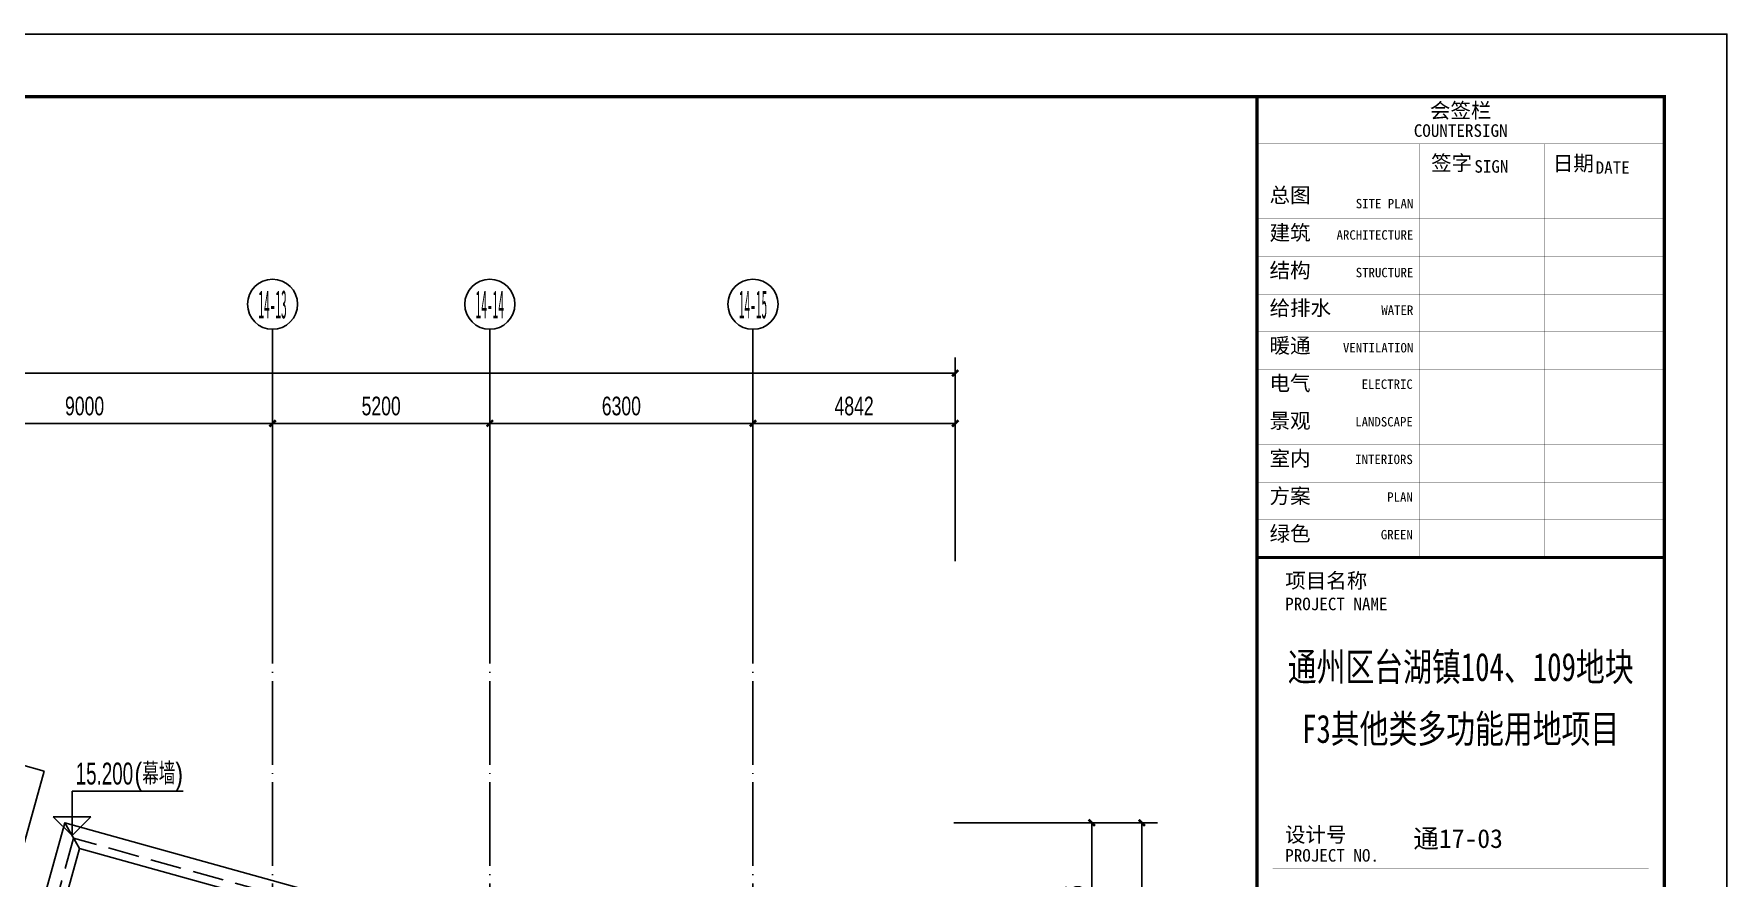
# Model space of a CAD drawing. Extents: x -233336 to 840473, y -28113 to 330904.
# Drawn here: x 98686 to 139220, y 310701 to 330904 of the extents above; entities that cross this region are included whole.
import ezdxf
from ezdxf.enums import TextEntityAlignment as Align
from ezdxf.xclip import XClip

# ---------------------------------------------------------------- set-up
doc = ezdxf.new("R2010")
doc.units = 0
doc.header["$LTSCALE"] = 1000
doc.header["$XCLIPFRAME"] = 2
doc.linetypes.add('104-14# 核心筒$0$DOTE', pattern=[2.42, 2, -0.2, 0.02, -0.2])
doc.linetypes.add('X-104 14#平面$0$DASH', pattern=[0.35, 0.25, -0.1])
doc.layers.get('0').update_dxf_attribs({"linetype": 'CONTINUOUS'})
doc.layers.get('Defpoints').update_dxf_attribs({"linetype": 'CONTINUOUS'})
for name, color, linetype in [('104-14# 核心筒$0$01-标注_轴线坐标', 8, 'CONTINUOUS'), ('104-14# 核心筒$0$A_AXIS-轴线', 8, '104-14# 核心筒$0$DOTE'), ('104-14# 核心筒$0$AXIS_TEXT', 7, 'CONTINUOUS'), ('AXIS_TEXT', 7, 'CONTINUOUS'), ('X-104 14#平面$0$01-标注_标高', 8, 'CONTINUOUS'), ('X-104 14#平面$0$A-E_楼梯', 8, 'CONTINUOUS'), ('X-104 14#平面$0$A-O_屋面', 8, 'CONTINUOUS'), ('X-104 14#平面$0$A-TECH_结构', 8, 'CONTINUOUS')]:
    doc.layers.add(name, color=color, linetype=linetype)
doc.styles.add('104-14# 核心筒$0$_TCH_AXIS', font='STXIHEI.TTF', dxfattribs={"width": 0.8})
doc.styles.add('104-14# 核心筒$0$_TCH_DIM_T3', font='ros.shx', dxfattribs={"width": 0.705882, "bigfont": 'jd.shx'})
doc.styles.add('COMPLEX', font='COMPLEX')
doc.styles.add('X-104 14#平面$0$_TCH_DIM', font='ros.shx', dxfattribs={"width": 0.8, "bigfont": 'jd.shx'})
doc.styles.add('图签信息$0$华文细黑', font='STXIHEI.TTF', dxfattribs={"height": 10})
doc.dimstyles.new('104-14# 核心筒$0$_TCH_ARCH&&150', dxfattribs={"dimtxt": 446.25, "dimasz": 150, "dimexe": 375, "dimexo": 450, "dimgap": 189.375, "dimtad": 1, "dimdec": 0, "dimzin": 0, "dimdsep": 46, "dimtxsty": '104-14# 核心筒$0$_TCH_DIM_T3', "dimblk": '104-14# 核心筒$0$_ArchTick', "dimcen": 0.09, "dimclrt": 7, "dimazin": 2, "dimtfac": 1, "dimtdec": 0, "dimtix": 1, "dimtmove": 2, "dimatfit": 3, "dimfxl": 0, "dimtolj": 1, "dimtzin": 0, "dimarcsym": 0})

# ---------------------------------------------------------------- blocks, each defined once
blk = doc.blocks.new('图框-A1+1-4')
for points, const_width in [([(0, 0), (1051, 0), (1051, 594), (0, 594)], 0.05), ([(976, 584), (25, 584), (25, 10), (976, 10)], 0.5)]:
    blk.add_lwpolyline(points, close=True, dxfattribs=dict(const_width=const_width))
blk = doc.blocks.new('图签信息')
at = {"const_width": 0.5}
for points in [[(-65, 574), (-65, 500.5), (0, 500.5), (0, 574)], [(-65, 0), (0, 0), (0, 500.5), (-65, 500.5)]]:
    blk.add_lwpolyline(points, close=True, dxfattribs=at)
at = {"const_width": 0.05}
for points in [[(-65, 566.5), (0, 566.5)], [(-39.14, 566.5), (-39.14, 500.5)], [(-19.1, 566.5), (-19.1, 500.5)], [(-65, 560.5), (0, 560.5)], [(-65, 554.5), (0, 554.5)], [(-65, 548.5), (0, 548.5)], [(-65, 542.5), (0, 542.5)], [(-65, 536.5), (0, 536.5)], [(-65, 530.5), (0, 530.5)], [(-65, 524.5), (0, 524.5)], [(-65, 518.5), (0, 518.5)], [(-65, 512.5), (0, 512.5)], [(-65, 512.5), (0, 512.5)], [(-65, 506.5), (0, 506.5)], [(-65, 500.5), (0, 500.5)], [(-62.5, 450.87), (-2.5, 450.87)]]:
    blk.add_lwpolyline(points, dxfattribs=at)
at = {"style": '图签信息$0$华文细黑'}
for s, height, p in [('会签栏', 2.4, (-32.5, 573)), ('COUNTERSIGN', 2, (-32.5, 569.6))]:
    blk.add_text(s, height=height, dxfattribs=at).set_placement(p, align=Align.TOP_CENTER)
for s, height, p in [('签字', 2.4, (-37.22, 564.63)), ('日期', 2.4, (-17.79, 564.58)), ('SIGN', 2, (-30.32, 563.88)), ('DATE', 2, (-10.96, 563.7)), ('总图', 2.4, (-63, 559.5)), ('建筑', 2.4, (-63, 553.5)), ('结构', 2.4, (-63, 547.5)), ('给排水', 2.4, (-63, 541.5)), ('暖通', 2.4, (-63, 535.5)), ('电气', 2.4, (-63, 529.5)), ('景观', 2.4, (-63, 523.5)), ('室内', 2.4, (-63, 517.5)), ('方案', 2.4, (-63, 511.5)), ('绿色', 2.4, (-63, 505.5)), ('项目名称', 2.4, (-60.5, 498)), ('PROJECT NAME', 2, (-60.5, 494.08)), ('设计号', 2.4, (-60.54, 457.48)), ('PROJECT NO.', 2, (-60.5, 453.97))]:
    blk.add_text(s, height=height, dxfattribs=at).set_placement(p, align=Align.TOP_LEFT)
for s, p in [('SITE PLAN', (-40.06, 557.7)), ('ARCHITECTURE', (-40.06, 552.7)), ('STRUCTURE', (-40.06, 546.7)), ('WATER', (-40.06, 540.7)), ('VENTILATION', (-40.06, 534.7)), ('ELECTRIC', (-40.14, 528.89)), ('LANDSCAPE', (-40.14, 522.89)), ('INTERIORS', (-40.14, 516.89)), ('PLAN', (-40.14, 510.89)), ('GREEN', (-40.14, 504.89))]:
    blk.add_text(s, height=1.5, dxfattribs=at).set_placement(p, align=Align.TOP_RIGHT)
at = {"color": 4, "style": '图签信息$0$华文细黑', "width": 0.75}
for s, p in [('通州区台湖镇104、109地块', (-32.5, 480.78)), ('F3其他类多功能用地项目', (-32.5, 470.91))]:
    blk.add_text(s, height=4.5, dxfattribs=at).set_placement(p, align=Align.CENTER)
at = {"color": 4, "ltscale": 0.001, "insert": (-40.06, 455.51), "char_height": 3, "width": 58.4895, "attachment_point": 4, "style": '图签信息$0$华文细黑'}
blk.add_mtext('通17-03', dxfattribs=at)
blk = doc.blocks.new('图签-A1')
at = {"color": 2}
blk.add_blockref('图签信息', (0, 0), dxfattribs=at)
blk = doc.blocks.new('_AXISO')
blk.add_circle((0, 0), 0.5)
at = {"layer": 'AXIS_TEXT', "style": 'COMPLEX', "width": 1.041667}
blk.add_attdef('A', text='', height=0.56, dxfattribs=at).set_placement((-0.25, -0.28), (0.25, -0.28), align=Align.FIT)
blk = doc.blocks.new('104-14# 核心筒$0$_ArchTick')
at = {"color": 0, "linetype": 'ByBlock', "const_width": 0.4}
blk.add_lwpolyline([(-0.5, -0.5), (0.5, 0.5)], dxfattribs=at)
blk = doc.blocks.new('*D449')
at = {"layer": '104-14# 核心筒$0$01-标注_轴线坐标', "color": 0, "lineweight": -2}
for p, q in [((95400, 318284), (95400, 321959)), ((104400, 318284), (104400, 321959)), ((95400, 321584), (104400, 321584))]:
    blk.add_line(p, q, dxfattribs=at)
at = {"layer": 'Defpoints', "color": 0}
for p in [(104400, 321584), (95400, 317834), (104400, 317834)]:
    blk.add_point(p, dxfattribs=at)
at = {"layer": '104-14# 核心筒$0$01-标注_轴线坐标', "color": 0, "lineweight": -2, "xscale": 150, "yscale": 150, "zscale": 150, "rotation": 180}
blk.add_blockref('104-14# 核心筒$0$_ArchTick', (95400, 321584), dxfattribs=at)
at = {"layer": '104-14# 核心筒$0$01-标注_轴线坐标', "color": 0, "lineweight": -2, "xscale": 150, "yscale": 150, "zscale": 150}
blk.add_blockref('104-14# 核心筒$0$_ArchTick', (104400, 321584), dxfattribs=at)
at = {"layer": '104-14# 核心筒$0$01-标注_轴线坐标', "color": 7, "insert": (99900, 321996), "char_height": 446.2, "attachment_point": 5, "style": '104-14# 核心筒$0$_TCH_DIM_T3'}
blk.add_mtext('\\A1;9000', dxfattribs=at)
blk = doc.blocks.new('*D450')
at = {"layer": '104-14# 核心筒$0$01-标注_轴线坐标', "color": 0, "lineweight": -2}
for p, q in [((104400, 318284), (104400, 321959)), ((109600, 318284), (109600, 321959)), ((104400, 321584), (109600, 321584))]:
    blk.add_line(p, q, dxfattribs=at)
at = {"layer": 'Defpoints', "color": 0}
for p in [(109600, 321584), (104400, 317834), (109600, 317834)]:
    blk.add_point(p, dxfattribs=at)
at = {"layer": '104-14# 核心筒$0$01-标注_轴线坐标', "color": 0, "lineweight": -2, "xscale": 150, "yscale": 150, "zscale": 150, "rotation": 180}
blk.add_blockref('104-14# 核心筒$0$_ArchTick', (104400, 321584), dxfattribs=at)
at = {"layer": '104-14# 核心筒$0$01-标注_轴线坐标', "color": 0, "lineweight": -2, "xscale": 150, "yscale": 150, "zscale": 150}
blk.add_blockref('104-14# 核心筒$0$_ArchTick', (109600, 321584), dxfattribs=at)
at = {"layer": '104-14# 核心筒$0$01-标注_轴线坐标', "color": 7, "insert": (107000, 321996), "char_height": 446.2, "attachment_point": 5, "style": '104-14# 核心筒$0$_TCH_DIM_T3'}
blk.add_mtext('\\A1;5200', dxfattribs=at)
blk = doc.blocks.new('*D451')
at = {"layer": '104-14# 核心筒$0$01-标注_轴线坐标', "color": 0, "lineweight": -2}
for p, q in [((109600, 318284), (109600, 321959)), ((115900, 318284), (115900, 321959)), ((109600, 321584), (115900, 321584))]:
    blk.add_line(p, q, dxfattribs=at)
at = {"layer": 'Defpoints', "color": 0}
for p in [(115900, 321584), (109600, 317834), (115900, 317834)]:
    blk.add_point(p, dxfattribs=at)
at = {"layer": '104-14# 核心筒$0$01-标注_轴线坐标', "color": 0, "lineweight": -2, "xscale": 150, "yscale": 150, "zscale": 150, "rotation": 180}
blk.add_blockref('104-14# 核心筒$0$_ArchTick', (109600, 321584), dxfattribs=at)
at = {"layer": '104-14# 核心筒$0$01-标注_轴线坐标', "color": 0, "lineweight": -2, "xscale": 150, "yscale": 150, "zscale": 150}
blk.add_blockref('104-14# 核心筒$0$_ArchTick', (115900, 321584), dxfattribs=at)
at = {"layer": '104-14# 核心筒$0$01-标注_轴线坐标', "color": 7, "insert": (112750, 321996), "char_height": 446.2, "attachment_point": 5, "style": '104-14# 核心筒$0$_TCH_DIM_T3'}
blk.add_mtext('\\A1;6300', dxfattribs=at)
blk = doc.blocks.new('*D452')
at = {"layer": '104-14# 核心筒$0$01-标注_轴线坐标', "color": 0, "lineweight": -2}
for p, q in [((115900, 318284), (115900, 321959)), ((120742, 318284), (120742, 321959)), ((115900, 321584), (120742, 321584))]:
    blk.add_line(p, q, dxfattribs=at)
at = {"layer": 'Defpoints', "color": 0}
for p in [(120742, 321584), (115900, 317834), (120742, 317834)]:
    blk.add_point(p, dxfattribs=at)
at = {"layer": '104-14# 核心筒$0$01-标注_轴线坐标', "color": 0, "lineweight": -2, "xscale": 150, "yscale": 150, "zscale": 150, "rotation": 180}
blk.add_blockref('104-14# 核心筒$0$_ArchTick', (115900, 321584), dxfattribs=at)
at = {"layer": '104-14# 核心筒$0$01-标注_轴线坐标', "color": 0, "lineweight": -2, "xscale": 150, "yscale": 150, "zscale": 150}
blk.add_blockref('104-14# 核心筒$0$_ArchTick', (120742, 321584), dxfattribs=at)
at = {"layer": '104-14# 核心筒$0$01-标注_轴线坐标', "color": 7, "insert": (118321, 321996), "char_height": 446.2, "attachment_point": 5, "style": '104-14# 核心筒$0$_TCH_DIM_T3'}
blk.add_mtext('\\A1;4842', dxfattribs=at)
blk = doc.blocks.new('*D470')
at = {"layer": '104-14# 核心筒$0$01-标注_轴线坐标', "color": 0, "lineweight": -2}
for p, q in [((120710, 312025), (124385, 312025)), ((124010, 308100), (124010, 312025)), ((120710, 308100), (124385, 308100))]:
    blk.add_line(p, q, dxfattribs=at)
at = {"layer": 'Defpoints', "color": 0}
for p in [(120260, 312025), (124010, 312025), (120260, 308100)]:
    blk.add_point(p, dxfattribs=at)
at = {"layer": '104-14# 核心筒$0$01-标注_轴线坐标', "color": 0, "lineweight": -2, "xscale": 150, "yscale": 150, "zscale": 150}
for p, rotation in [((124010, 312025), 90), ((124010, 308100), 270)]:
    blk.add_blockref('104-14# 核心筒$0$_ArchTick', p, dxfattribs=dict(at, rotation=rotation))
at = {"layer": '104-14# 核心筒$0$01-标注_轴线坐标', "color": 7, "insert": (123597, 310063), "char_height": 446.2, "attachment_point": 5, "rotation": 90, "style": '104-14# 核心筒$0$_TCH_DIM_T3'}
blk.add_mtext('\\A1;3925', dxfattribs=at)
blk = doc.blocks.new('*D478')
at = {"layer": '104-14# 核心筒$0$01-标注_轴线坐标', "color": 0, "lineweight": -2}
for p, q in [((-6010, 318284), (-6010, 323159)), ((120742, 318284), (120742, 323159)), ((-6010, 322784), (120742, 322784))]:
    blk.add_line(p, q, dxfattribs=at)
at = {"layer": 'Defpoints', "color": 0}
for p in [(120742, 322784), (-6010, 317834), (120742, 317834)]:
    blk.add_point(p, dxfattribs=at)
at = {"layer": '104-14# 核心筒$0$01-标注_轴线坐标', "color": 0, "lineweight": -2, "xscale": 150, "yscale": 150, "zscale": 150, "rotation": 180}
blk.add_blockref('104-14# 核心筒$0$_ArchTick', (-6010, 322784), dxfattribs=at)
at = {"layer": '104-14# 核心筒$0$01-标注_轴线坐标', "color": 0, "lineweight": -2, "xscale": 150, "yscale": 150, "zscale": 150}
blk.add_blockref('104-14# 核心筒$0$_ArchTick', (120742, 322784), dxfattribs=at)
at = {"layer": '104-14# 核心筒$0$01-标注_轴线坐标', "color": 7, "insert": (57366, 323196), "char_height": 446.2, "attachment_point": 5, "style": '104-14# 核心筒$0$_TCH_DIM_T3'}
blk.add_mtext('\\A1;126752', dxfattribs=at)
blk = doc.blocks.new('*D480')
at = {"layer": '104-14# 核心筒$0$01-标注_轴线坐标', "color": 0, "lineweight": -2}
for p, q in [((120710, 312025), (125585, 312025)), ((125210, 262384), (125210, 312025)), ((120710, 262384), (125585, 262384))]:
    blk.add_line(p, q, dxfattribs=at)
at = {"layer": 'Defpoints', "color": 0}
for p in [(120260, 312025), (125210, 312025), (120260, 262384)]:
    blk.add_point(p, dxfattribs=at)
at = {"layer": '104-14# 核心筒$0$01-标注_轴线坐标', "color": 0, "lineweight": -2, "xscale": 150, "yscale": 150, "zscale": 150}
for p, rotation in [((125210, 312025), 90), ((125210, 262384), 270)]:
    blk.add_blockref('104-14# 核心筒$0$_ArchTick', p, dxfattribs=dict(at, rotation=rotation))
at = {"layer": '104-14# 核心筒$0$01-标注_轴线坐标', "color": 7, "insert": (124797, 287204), "char_height": 446.2, "attachment_point": 5, "rotation": 90, "style": '104-14# 核心筒$0$_TCH_DIM_T3'}
blk.add_mtext('\\A1;49641', dxfattribs=at)
blk = doc.blocks.new('104-14# 核心筒')
at = {"layer": '104-14# 核心筒$0$01-标注_轴线坐标'}
for p, q in [((104400, 317833.6), (104400, 323833.6)), ((109600, 317833.6), (109600, 323833.6)), ((115900, 317833.6), (115900, 323833.6))]:
    blk.add_line(p, q, dxfattribs=at)
at = {"layer": '104-14# 核心筒$0$A_AXIS-轴线'}
for p, q in [((104400, 317833.6), (104400, 259754.9)), ((109600, 317833.6), (109600, 259754.9)), ((115900, 317833.6), (115900, 259754.9))]:
    blk.add_line(p, q, dxfattribs=at)
at = {"layer": '104-14# 核心筒$0$01-标注_轴线坐标'}
ref = blk.add_blockref('_AXISO', (104400, 324433.6), dxfattribs=dict(at, xscale=1200, yscale=1200, zscale=1200))
ref.add_attrib('A', '14-13', dxfattribs={"layer": '104-14# 核心筒$0$AXIS_TEXT', "height": 678.82, "style": '104-14# 核心筒$0$_TCH_AXIS', "width": 0.366464}).set_placement((104060.6, 324094.2), (104739.4, 324094.2), align=Align.FIT)
ref = blk.add_blockref('_AXISO', (109600, 324433.6), dxfattribs=dict(at, xscale=1200, yscale=1200, zscale=1200))
ref.add_attrib('A', '14-14', dxfattribs={"layer": '104-14# 核心筒$0$AXIS_TEXT', "height": 678.82, "style": '104-14# 核心筒$0$_TCH_AXIS', "width": 0.366464}).set_placement((109260.6, 324094.2), (109939.4, 324094.2), align=Align.FIT)
ref = blk.add_blockref('_AXISO', (115900, 324433.6), dxfattribs=dict(at, xscale=1200, yscale=1200, zscale=1200))
ref.add_attrib('A', '14-15', dxfattribs={"layer": '104-14# 核心筒$0$AXIS_TEXT', "height": 678.82, "style": '104-14# 核心筒$0$_TCH_AXIS', "width": 0.366464}).set_placement((115560.6, 324094.2), (116239.4, 324094.2), align=Align.FIT)
for p1, p2, distance, text, picture, middle in [((-6009.8, 317833.6), (120741.8, 317833.6), 4950, '126752', '*D478', (57366, 323196.1)), ((95400, 317833.6), (104400, 317833.6), 3750, '9000', '*D449', (99900, 321996.1)), ((104400, 317833.6), (109600, 317833.6), 3750, '5200', '*D450', (107000, 321996.1)), ((109600, 317833.6), (115900, 317833.6), 3750, '6300', '*D451', (112750, 321996.1)), ((115900, 317833.6), (120741.8, 317833.6), 3750, '4842', '*D452', (118320.9, 321996.1)), ((120259.9, 308100), (120259.9, 312025), -3750, '3925', '*D470', (123597.4, 310062.5)), ((120259.9, 262383.6), (120259.9, 312025), -4950, '49641', '*D480', (124797.4, 287204.3))]:
    dim = blk.add_aligned_dim(p1=p1, p2=p2, distance=distance, text=text, dimstyle='104-14# 核心筒$0$_TCH_ARCH&&150', dxfattribs=at)
    dim.commit()
    dim.dimension.update_dxf_attribs({"geometry": picture, "text_midpoint": middle})
blk = doc.blocks.new('X-104 14#平面')
blk.add_lwpolyline([(139216.5, 241800), (-18433.5, 241800), (-18433.5, 330900), (139216.5, 330900)], close=True)
at = {"layer": 'X-104 14#平面$0$01-标注_标高'}
for p, q in [((99600.8, 311717.1), (99600.8, 312782.9)), ((99600.8, 312782.9), (102260.3, 312782.9)), ((99600.8, 311717.1), (99150.8, 312167.1)), ((99150.8, 312167.1), (100050.8, 312167.1)), ((99600.8, 311717.1), (100050.8, 312167.1))]:
    blk.add_line(p, q, dxfattribs=at)
at = {"layer": 'X-104 14#平面$0$A-E_楼梯'}
for p, q in [((98935.7, 313258.8), (97444.3, 313673.7)), ((95254.3, 300027.4), (98935.7, 313258.8))]:
    blk.add_line(p, q, dxfattribs=at)
at = {"layer": 'X-104 14#平面$0$A-O_屋面'}
for points in [[(82349.8, 264577.4), (83499.8, 267565.9), (52926.6, 266284.7), (53491, 268939.8), (17309.3, 268308.2), (22065.4, 284894.6), (62738.3, 285920), (62307.5, 284891.2), (92265.6, 286255.1), (99426.9, 312025), (120741.8, 306094.6), (117562.9, 278400.5), (119297.3, 278014.5), (109062.3, 262867.9), (82417.6, 264753.6)], [(99774.7, 311409.3), (99426.9, 312025)]]:
    blk.add_lwpolyline(points, dxfattribs=at)
blk.add_lwpolyline([(83126.9, 265204.7), (108809.6, 263387.1), (118471.8, 277685.9), (117014.8, 278010.2), (120196.4, 305727.4), (99774.7, 311409.3), (92650.5, 285772.1), (61541.2, 284355.8), (61978.8, 285400.7), (22444.8, 284404), (17976.2, 268819.9), (54110.7, 269450.7), (53549.7, 266811.2), (84240.1, 268097.3)], close=True, dxfattribs=at)
at = {"layer": 'X-104 14#平面$0$A-TECH_结构', "linetype": 'X-104 14#平面$0$DASH', "ltscale": 3}
blk.add_lwpolyline([(82843.2, 265024.2), (82843.2, 265024.2), (108910.7, 263179.4), (118802, 277817.3), (117234.1, 278166.3), (120414.6, 305874.3), (99635.5, 311655.6), (92496.6, 285965.3), (61847.8, 284570), (62282.6, 285608.4), (22293, 284600.3), (17709.4, 268615.2), (53862.8, 269246.3), (53300.5, 266600.6), (83944, 267884.8), (82843.2, 265024.2), (82843.2, 265024.2)], dxfattribs=at)
at = {"xscale": 150, "yscale": 150, "zscale": 150}
for name, p in [('图框-A1+1-4', (-18433.5, 241800)), ('图签-A1', (137716.5, 243300))]:
    blk.add_blockref(name, p, dxfattribs=at)
ref = blk.add_blockref('104-14# 核心筒', (0, 0))
XClip(ref).set_block_clipping_path([(-38664.3623821461, -25500), (139216.5485069363, 330900)])
at = {"layer": 'X-104 14#平面$0$01-标注_标高', "color": 7, "style": 'X-104 14#平面$0$_TCH_DIM'}
for s, height, width, p in [('15.200', 525, 0.64, (99687.3, 312940.4)), ('(幕墙)', 520.93, 0.8, (101094.3, 312940.4))]:
    blk.add_text(s, height=height, dxfattribs=dict(at, width=width)).set_placement(p)

msp = doc.modelspace()

# ---------------------------------------------------------------- block references
msp.add_blockref('X-104 14#平面', (0, 0))

doc.saveas('drawing.dxf')
